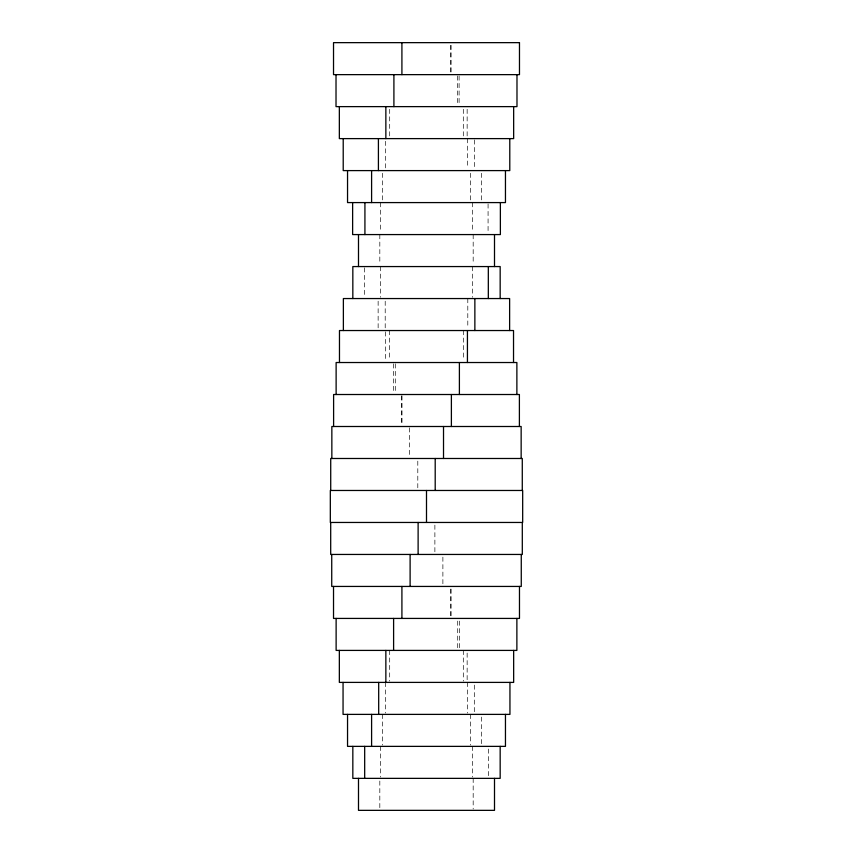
<?xml version="1.0" encoding="UTF-8"?>
<svg xmlns="http://www.w3.org/2000/svg" width="853" height="853" viewBox="0 0 853 853"><rect width="100%" height="100%" fill="white"/><g stroke="black" fill="none" stroke-linecap="round" stroke-linejoin="round"><path stroke-width="0.64" stroke-dasharray="4.26 3.2" d="M488.321 749.041L488.321 777.03M488.076 203.92L488.076 231.909M481.401 173.266L481.401 199.922M481.401 717.053L481.401 745.042M474.588 139.945L474.588 167.934M474.311 685.066L474.311 713.055M473.18 234.575L473.18 263.897M473.18 778.362L473.18 809.017M472.509 202.587L472.509 231.909M472.562 266.562L472.562 297.27M472.562 746.375L472.562 777.03M470.6 173.266L470.6 199.922M470.6 714.387L470.6 745.042M467.796 298.55L467.796 327.872M467.636 138.612L467.636 167.934M467.476 682.4L467.476 713.055M467.145 109.291L467.145 135.947M467.145 653.078L467.145 681.067M463.467 330.537L463.467 359.859M463.307 109.291L463.307 135.947M463.307 650.412L463.307 681.067M459.394 621.091L459.394 649.08M459.095 75.97L459.095 103.959M457.709 621.091L457.709 649.08M457.485 75.97L457.485 103.959M451.088 45.316L451.088 71.972M451.088 589.103L451.088 617.092M450.715 45.316L450.715 71.972M450.715 589.103L450.715 617.092M442.888 557.116L442.888 585.105M434.881 525.128L434.881 553.117M417.799 461.153L417.799 489.142M409.483 427.833L409.483 455.822M402.008 395.845L402.008 423.834M401.614 395.845L401.614 423.834M395.291 363.858L395.291 391.847M393.606 363.858L393.606 391.847M389.693 109.291L389.693 135.947M389.693 650.412L389.693 681.067M389.533 330.537L389.533 359.859M385.567 331.87L385.567 359.859M385.524 682.4L385.524 713.055M385.364 141.278L385.364 167.934M385.204 301.216L385.204 327.872M382.4 173.266L382.4 199.922M382.4 714.387L382.4 745.042M380.491 202.587L380.491 231.909M380.438 266.562L380.438 297.27M380.438 746.375L380.438 777.03M379.82 234.575L379.82 263.897M379.82 781.028L379.82 809.017M378.135 301.216L378.135 327.872M364.679 267.842L364.679 297.27"/><path stroke-width="1.28" d="M377.943 138.612L339.345 138.612L339.345 106.625M522.676 522.462L522.676 490.475L330.324 490.475L330.324 522.462L522.303 522.462L522.303 554.45L330.697 554.45L330.697 522.462M522.281 490.475L522.281 458.487L330.719 458.487L330.719 490.475M521.268 554.45L521.268 586.438L331.732 586.438L331.732 554.45M521.151 458.487L521.151 426.5L331.849 426.5L331.849 458.487M519.392 426.5L519.392 394.512L333.608 394.512L333.608 426.5M519.477 586.438L519.477 618.425L333.523 618.425L333.523 586.438M516.982 74.637L516.982 106.625L336.018 106.625L336.018 74.637M516.875 394.512L516.875 362.525L336.125 362.525L336.125 394.512M516.875 618.425L516.875 650.412L336.125 650.412L336.125 618.425M513.655 106.625L513.655 138.612L378.412 138.612L378.412 170.6M513.527 362.525L513.527 330.537L339.473 330.537L339.473 362.525M513.655 650.412L513.655 682.4L339.345 682.4L339.345 650.412M509.785 138.612L509.785 170.6L343.215 170.6L343.215 138.612M509.945 682.4L509.945 714.387L343.055 714.387L343.055 682.4M509.625 330.537L509.625 298.55L343.375 298.55L343.375 330.537M505.456 170.6L505.456 202.587L347.544 202.587L347.544 170.6M505.456 714.387L505.456 746.375L347.544 746.375L347.544 714.387M500.37 202.587L500.37 234.575L352.63 234.575L352.63 202.587M500.167 298.55L500.167 266.562L352.833 266.562L352.833 298.55M500.167 746.375L500.167 778.362L352.833 778.362L352.833 746.375M494.505 234.575L494.505 266.562M494.505 778.362L494.505 810.35L358.495 810.35L358.495 778.362M488.321 266.562L488.321 298.55M474.865 298.55L474.865 330.537M467.433 330.537L467.433 362.525M459.394 362.525L459.394 394.512M451.386 394.512L451.386 426.5M443.517 426.5L443.517 458.487M435.201 458.487L435.201 490.475M426.5 490.475L426.5 522.462M418.119 522.462L418.119 554.45M410.112 554.45L410.112 586.438M401.912 42.65L401.912 74.637M401.912 586.438L401.912 618.425M393.905 74.637L393.905 106.625M393.606 618.425L393.606 650.412M385.855 106.625L385.855 138.612M385.855 650.412L385.855 682.4M378.689 682.4L378.689 714.387M371.599 170.6L371.599 202.587M371.599 714.387L371.599 746.375M364.924 202.587L364.924 234.575M364.679 746.375L364.679 778.362M358.495 234.575L358.495 266.562M519.477 42.65L333.523 42.65L333.523 74.637L519.477 74.637L519.477 42.65"/></g></svg>
